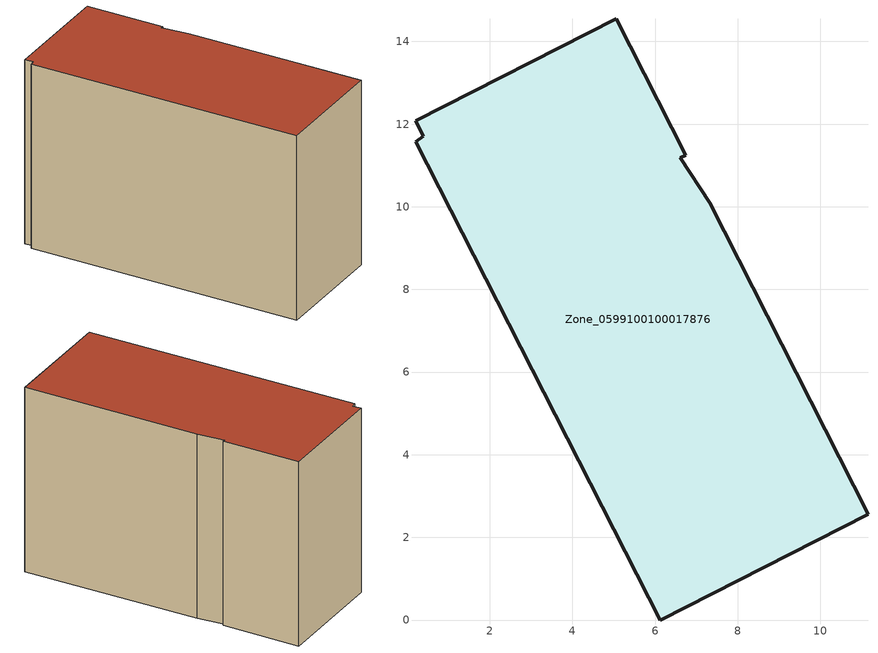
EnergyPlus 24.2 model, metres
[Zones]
Zone_0599100100017876
 floor ground (C_G): 0.39,11.71 0.2,12.08 5.06,14.54 6.74,11.24 6.61,11.18 7.32,10.1 11.15,2.56 6.12,0 0.2,11.58 z3.32
 wall outside (C_F): 11.15,2.56 7.32,10.1 6.61,11.18 6.74,11.24 5.06,14.54 0.2,12.08 0.39,11.71 0.2,11.58 6.12,0 11.15,2.56 z3.32:12.31
 roof outside (C_R): 0.2,12.08 0.39,11.71 0.2,11.58 6.12,0 11.15,2.56 7.32,10.1 6.61,11.18 6.74,11.24 5.06,14.54 z12.31
[BUILDING]
Pand.0599100100017876: North Axis=0; Terrain=City; Loads Convergence Tolerance Value=0.04; Temperature Convergence Tolerance Value=0.4; Solar Distribution=FullExterior; Maximum Number of Warmup Days=25; Minimum Number of Warmup Days=1
[Site:Location]
Rotterdam.The.Hague.AP_ZH_NLD Design_Conditions: Latitude=51.96; Longitude=4.45; Time Zone=1; Elevation=-4.5
[SITE:GROUNDTEMPERATURE:BUILDINGSURFACE]
18, 18, 18, 18, 18, 18, 18, 18, 18, 18, 18, 18
[MATERIAL] Thermal Absorptance=0.9; Solar Absorptance=0.7; Visible Absorptance=0.7
Name | Roughness | Thickness | Conductivity | Density | Specific Heat
G.TC.2015-2018 | MediumSmooth | 0.15 | 0.0428571 | 540 | 1210
F.TC.2015-2018 | Rough | 0.3 | 0.0666667 | 1920 | 840
R.TC.2015-2018 | MediumRough | 0.2 | 0.0333333 | 1500 | 1000
[CONSTRUCTION]
C_G: G.TC.2015-2018
C_F: F.TC.2015-2018
C_R: R.TC.2015-2018
[ZONE]
Zone_0599100100017876: Type=1; Multiplier=1; Ceiling Height=Autocalculate; Volume=Autocalculate; Floor Area=autocalculate; Part of Total Floor Area=Yes
[ZONEINFILTRATION:DESIGNFLOWRATE]
Infil_Zone_0599100100017876: Zone or ZoneList or Space or SpaceList=Zone_0599100100017876; Schedule=AlwaysOn; Design Flow Rate Calculation Method=Flow/Area; Flow Rate per Floor Area=0.0015; Constant Term Coefficient=1; Temperature Term Coefficient=0; Velocity Term Coefficient=0; Velocity Squared Term Coefficient=0
[HVACTEMPLATE:ZONE:IDEALLOADSAIRSYSTEM]
Zone_0599100100017876: Maximum Heating Supply Air Temperature=50; Minimum Cooling Supply Air Temperature=13; Maximum Heating Supply Air Humidity Ratio=0.0156; Minimum Cooling Supply Air Humidity Ratio=0.0077; Heating Limit=NoLimit; Cooling Limit=NoLimit; Dehumidification Control Type=ConstantSensibleHeatRatio; Cooling Sensible Heat Ratio=0.7; Dehumidification Setpoint=60; Humidification Control Type=None; Humidification Setpoint=30; Outdoor Air Method=None; Outdoor Air Flow Rate per Person=0.00944; Outdoor Air Flow Rate per Zone Floor Area=0; Outdoor Air Flow Rate per Zone=0; Demand Controlled Ventilation Type=None; Outdoor Air Economizer Type=NoEconomizer; Heat Recovery Type=None; Sensible Heat Recovery Effectiveness=0.7; Latent Heat Recovery Effectiveness=0.65
[ZONECONTROL:THERMOSTAT]
ThermostatControl_Zone_0599100100017876: Zone or ZoneList=Zone_0599100100017876; Control Type Schedule=DualSetpointControlType; Control 1=Thermostat_Zone_0599100100017876; Temperature Difference Between Cutout And Setpoint=0
[THERMOSTATSETPOINT:DUALSETPOINT]
Thermostat_Zone_0599100100017876: Heating Setpoint Temperature Schedule=HeatingSetpoint_Zone_0599100100017876; Cooling Setpoint Temperature Schedule=CoolingSetpoint_Zone_0599100100017876
[SCHEDULE:COMPACT]
HeatingSetpoint_Zone_0599100100017876: Through: 12/31, For: AllDays, Until: 24:00, 21
CoolingSetpoint_Zone_0599100100017876: Through: 12/31, For: AllDays, Until: 24:00, 24
DualSetpointControlType: Through: 12/31, For: AllDays, Until: 24:00, 4
AlwaysOn: Through: 12/31, For: AllDays, Until: 24:00, 1
